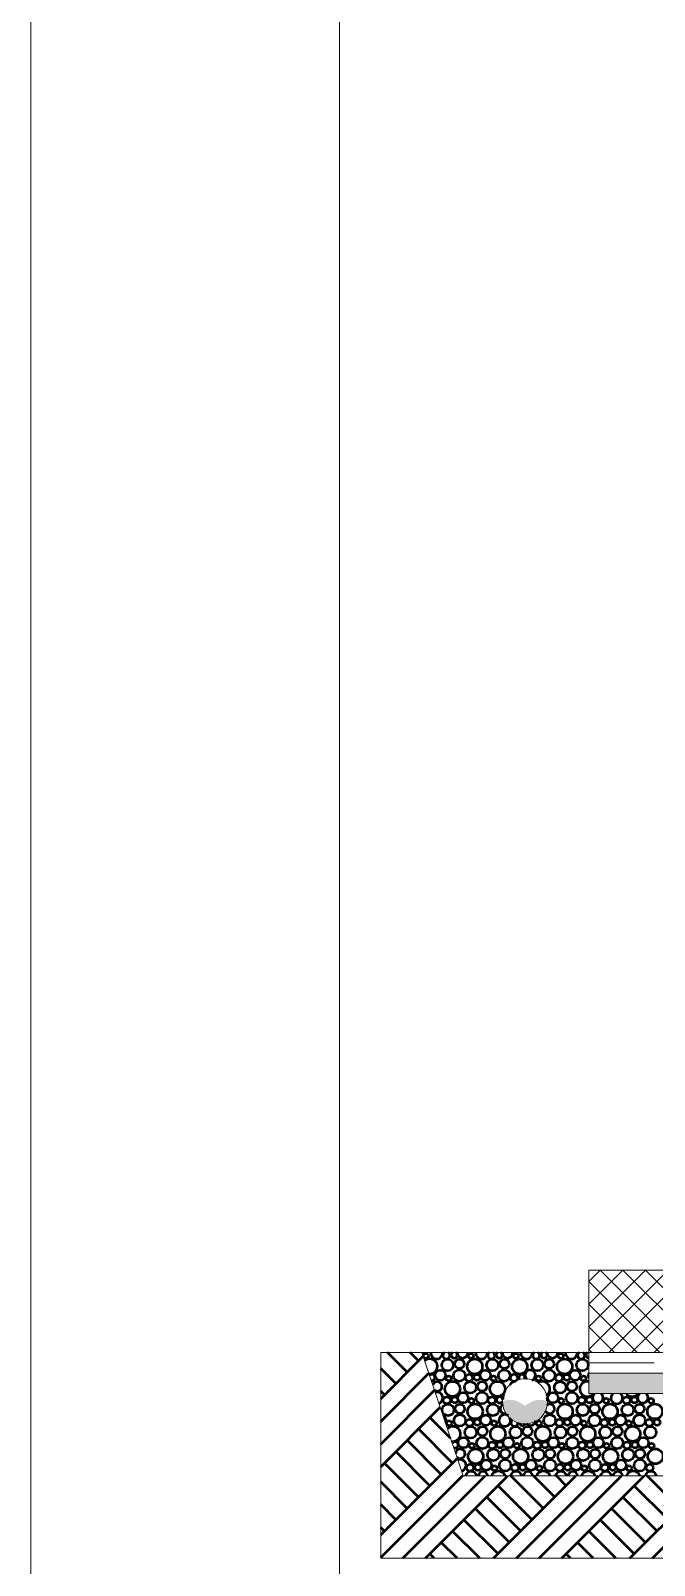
# Model space of a CAD drawing. Header units: millimetres. Extents: x 82061 to 107261, y -5216 to 12604.
# Drawn here: x 82061 to 85090, y -1435 to 6024 of the extents above; entities that cross this region are included whole.
import ezdxf

# ---------------------------------------------------------------- set-up
doc = ezdxf.new("R2010")
doc.units = ezdxf.units.MM
doc.header["$MEASUREMENT"] = 0
doc.linetypes.add('Double Dashed', pattern=[656.166644, 317.49999, -126.999993, 84.666667, -126.999993])
doc.linetypes.add('Wipeout_Contour', pattern=[1000, 0, -1000])
for name, color, linetype, lineweight in [('0_Pen_No__1', 7, 'Continuous', 5), ('A - Prerjet_Pen_No__1', 7, 'Continuous', 5), ('A - Prerjet_Pen_No__6', 5, 'Continuous', 5), ('A - Prerjet_Pen_No__7', 7, 'Continuous', 5)]:
    doc.layers.add(name, color=color, linetype=linetype, lineweight=lineweight)
doc.layers.add('A - Prerjet', color=7, linetype='Continuous')
for name, color, linetype, lineweight, true_color in [('A - Prerjet_Pen_No__102', 7, 'Continuous', 50, 0xcccccc), ('A - Prerjet_Pen_No__105', 7, 'Continuous', 5, 0xcae6ff), ('A - Prerjet_Pen_No__65', 7, 'Continuous', 5, 0x80c2ff), ('A - Prerjet_Pen_No__82', 7, 'Continuous', 5, 0xaaaaaa)]:
    doc.layers.add(name, color=color, linetype=linetype, lineweight=lineweight, true_color=true_color)

# ---------------------------------------------------------------- blocks, each defined once
blk = doc.blocks.new('*X2')
at = {"layer": 'A - Prerjet_Pen_No__102', "color": 254, "linetype": 'Continuous', "lineweight": 50, "true_color": 0xcccccc}
for centre, radius in [((83981.1, -416.9), 12.4), ((84086, -460.9), 28.6), ((84143.6, -455.6), 23), ((84218.1, -468.3), 36.7), ((84199.4, -416.9), 12.4), ((84304.2, -460.9), 28.6), ((84361.9, -455.6), 23), ((84436.3, -468.3), 36.7), ((84417.6, -416.9), 12.4), ((84522.5, -460.9), 28.6), ((84580.1, -455.6), 23), ((84654.5, -468.3), 36.7), ((84635.8, -416.9), 12.4), ((84740.7, -460.9), 28.6), ((84050.9, -510.9), 25.5), ((84091.4, -526.1), 12.4), ((84143, -512.2), 28.4), ((84190.4, -523.6), 17.2), ((84228.7, -521.5), 15), ((84269.2, -510.9), 25.5), ((84309.6, -526.1), 12.4), ((84361.2, -512.2), 28.4), ((84408.7, -523.6), 17.2), ((84527.8, -526.1), 12.4), ((84579.5, -512.2), 28.4), ((84626.9, -523.6), 17.2), ((84665.2, -521.5), 15), ((84705.6, -510.9), 25.5), ((84746, -526.1), 12.4), ((84110.1, -577.5), 36.7), ((84161.2, -620.1), 25.5), ((84196.2, -570.1), 28.6), ((84253.2, -621.4), 28.4), ((84253.9, -564.8), 23), ((84328.3, -577.5), 36.7), ((84597.6, -620.1), 25.5), ((84632.7, -570.1), 28.6), ((84689.7, -621.4), 28.4), ((84690.3, -564.8), 23), ((84088.2, -679.3), 28.6), ((84082.4, -632.8), 17.2), ((84120.7, -630.7), 15), ((84145.9, -674), 23), ((84220.3, -686.7), 36.7), ((84201.6, -635.3), 12.4), ((84306.5, -679.3), 28.6), ((84300.7, -632.8), 17.2), ((84656.8, -686.7), 36.7), ((84638, -635.3), 12.4), ((84742.9, -679.3), 28.6), ((84737.1, -632.8), 17.2), ((84775.4, -630.7), 15), ((84800.5, -674), 23), ((84875, -686.7), 36.7), ((84856.3, -635.3), 12.4), ((84961.1, -679.3), 28.6), ((84955.3, -632.8), 17.2), ((84993.6, -630.7), 15), ((85018.8, -674), 23), ((85093.2, -686.7), 36.7), ((85074.5, -635.3), 12.4), ((84093.6, -744.5), 12.4), ((84145.2, -730.6), 28.4), ((84192.7, -742), 17.2), ((84231, -739.9), 15), ((84271.4, -729.3), 25.5), ((84311.8, -744.5), 12.4), ((84530, -744.5), 12.4), ((84581.7, -730.6), 28.4), ((84629.1, -742), 17.2), ((84667.4, -739.9), 15), ((84707.8, -729.3), 25.5), ((84748.3, -744.5), 12.4), ((84799.9, -730.6), 28.4), ((84847.3, -742), 17.2), ((84885.6, -739.9), 15), ((84926.1, -729.3), 25.5), ((84966.5, -744.5), 12.4), ((85018.1, -730.6), 28.4), ((85065.6, -742), 17.2), ((85103.9, -739.9), 15), ((84163.4, -838.5), 25.5), ((84198.5, -788.5), 28.6), ((84255.5, -839.8), 28.4), ((84256.1, -783.2), 23), ((84330.5, -795.9), 36.7), ((84381.6, -838.5), 25.5), ((84416.7, -788.5), 28.6), ((84473.7, -839.8), 28.4), ((84474.3, -783.2), 23), ((84548.8, -795.9), 36.7), ((84599.8, -838.5), 25.5), ((84634.9, -788.5), 28.6), ((84691.9, -839.8), 28.4), ((84692.5, -783.2), 23), ((84767, -795.9), 36.7), ((84818.1, -838.5), 25.5), ((84853.1, -788.5), 28.6), ((84910.1, -839.8), 28.4), ((84910.8, -783.2), 23), ((84985.2, -795.9), 36.7), ((85036.3, -838.5), 25.5), ((85071.4, -788.5), 28.6), ((84222.5, -905.1), 36.7), ((84203.8, -853.7), 12.4), ((84308.7, -897.6), 28.6), ((84302.9, -851.2), 17.2), ((84341.2, -849.1), 15), ((84366.3, -892.4), 23), ((84440.8, -905.1), 36.7), ((84422, -853.7), 12.4), ((84526.9, -897.6), 28.6), ((84521.1, -851.2), 17.2), ((84559.4, -849.1), 15), ((84584.5, -892.4), 23), ((84659, -905.1), 36.7), ((84640.3, -853.7), 12.4), ((84745.1, -897.6), 28.6), ((84739.3, -851.2), 17.2), ((84777.6, -849.1), 15), ((84802.8, -892.4), 23), ((84877.2, -905.1), 36.7), ((84858.5, -853.7), 12.4), ((84963.4, -897.6), 28.6), ((84957.6, -851.2), 17.2), ((84995.9, -849.1), 15), ((85021, -892.4), 23), ((85095.4, -905.1), 36.7), ((85076.7, -853.7), 12.4), ((84194.9, -960.4), 17.2), ((84233.2, -958.3), 15), ((84273.6, -947.7), 25.5), ((84314, -962.9), 12.4), ((84365.7, -949), 28.4), ((84413.1, -960.4), 17.2), ((84451.4, -958.3), 15), ((84491.8, -947.7), 25.5), ((84532.3, -962.9), 12.4), ((84583.9, -949), 28.4), ((84631.3, -960.4), 17.2), ((84669.6, -958.3), 15), ((84710.1, -947.7), 25.5), ((84750.5, -962.9), 12.4), ((84802.1, -949), 28.4), ((84849.6, -960.4), 17.2), ((84887.9, -958.3), 15), ((84928.3, -947.7), 25.5), ((84968.7, -962.9), 12.4), ((85020.4, -949), 28.4), ((85067.8, -960.4), 17.2)]:
    blk.add_circle(centre, radius, dxfattribs=at)
for centre, radius, start, end in [((83940.7, -401.7), 25.5, 340.44469, 3.78657), ((83999.9, -468.3), 36.7, 264.44942, 132.42047), ((84032.8, -403), 28.4, 173.96022, 6.03978), ((84080.2, -414.5), 17.2, 122.59457, 57.40543), ((84118.5, -412.3), 15, 124.99717, 55.00283), ((84158.9, -401.7), 25.5, 176.21343, 3.78657), ((84251, -403), 28.4, 173.96022, 6.03978), ((84298.4, -414.5), 17.2, 122.59457, 57.40543), ((84336.7, -412.3), 15, 124.99717, 55.00283), ((84377.2, -401.7), 25.5, 176.21343, 3.78657), ((84469.2, -403), 28.4, 173.96022, 6.03978), ((84516.7, -414.5), 17.2, 122.59457, 57.40543), ((84555, -412.3), 15, 124.99717, 55.00283), ((84595.4, -401.7), 25.5, 176.21343, 3.78657), ((84687.5, -403), 28.4, 173.96022, 6.03978), ((84734.9, -414.5), 17.2, 122.59457, 57.40543), ((84773.2, -412.3), 15, 124.99717, 266.1577), ((84010.5, -521.5), 15, 255.39705, 141.47285), ((84447, -521.5), 15, 323.53463, 221.28284), ((84487.4, -510.9), 25.5, 289.58955, 230.0748), ((84797.7, -512.2), 28.4, 154.02535, 205.97465), ((84035.6, -564.8), 23, 235.5152, 161.3547), ((84035, -621.4), 28.4, 288.68602, 108.18388), ((84414.5, -570.1), 28.6, 89.09196, 155.55691), ((84546.5, -577.5), 36.7, 301.26355, 127.7308), ((84764.8, -577.5), 36.7, 78.36804, 322.28036), ((84339, -630.7), 15, 3.44274, 331.72145), ((84364.1, -674), 23, 111.70223, 288.38218), ((84379.4, -620.1), 25.5, 139.43721, 194.84851), ((84582.3, -674), 23, 205.90894, 128.37678), ((84557.2, -630.7), 15, 343.10828, 42.606), ((84815.8, -620.1), 25.5, 128.13477, 51.86523), ((84907.9, -621.4), 28.4, 131.12448, 48.87552), ((84983, -577.5), 36.7, 217.71964, 322.28036), ((85034.1, -620.1), 25.5, 128.13477, 51.86523), ((84053.2, -729.3), 25.5, 330.29385, 66.57605), ((84363.5, -730.6), 28.4, 49.8606, 27.28225), ((84410.9, -742), 17.2, 122.56859, 6.00284), ((84449.2, -739.9), 15, 193.51935, 340.46702), ((84489.6, -729.3), 25.5, 217.85635, 355.5358), ((84112.3, -795.9), 36.7, 259.06211, 137.80779), ((84123, -849.1), 15, 239.82493, 157.04497), ((84148.1, -892.4), 23, 219.71366, 177.15624), ((84147.5, -949), 28.4, 282.44895, 114.42095), ((84200.7, -1006.8), 28.6, 13.83856, 166.16144), ((84258.3, -1001.6), 23, 3.87549, 176.12451), ((84332.8, -1014.3), 36.7, 22.94959, 157.05041), ((84418.9, -1006.8), 28.6, 13.83856, 166.16144), ((84476.5, -1001.6), 23, 3.87549, 176.12451), ((84551, -1014.3), 36.7, 22.94959, 157.05041), ((84637.1, -1006.8), 28.6, 13.83856, 166.16144), ((84694.8, -1001.6), 23, 3.87549, 176.12451), ((84769.2, -1014.3), 36.7, 22.94959, 157.05041), ((84855.4, -1006.8), 28.6, 13.83856, 166.16144), ((84913, -1001.6), 23, 3.87549, 176.12451), ((84987.4, -1014.3), 36.7, 22.94959, 157.05041), ((85073.6, -1006.8), 28.6, 13.83856, 166.16144)]:
    blk.add_arc(centre, radius, start, end, dxfattribs=at)
blk = doc.blocks.new('Fill_1', base_point=(0, 0))
at = {"layer": 'A - Prerjet_Pen_No__82', "color": 253, "linetype": 'Continuous', "lineweight": 5, "true_color": 0xaaaaaa, "flags": 128}
blk.add_lwpolyline([(100926.2, -600), (84772.2, -600), (84772.2, -400), (83961.4, -400), (84161.4, -1000), (100926.2, -1000)], close=True, dxfattribs=at)
blk.add_lwpolyline([(84572.2, -637.7, 1), (84352.2, -637.7, 1)], format="xyb", close=True, dxfattribs=at)
at = {"layer": 'A - Prerjet_Pen_No__102', "color": 254, "linetype": 'Continuous', "lineweight": 50, "true_color": 0xcccccc}
blk.add_blockref('*X2', (0, 0), dxfattribs=at)

msp = doc.modelspace()

# ---------------------------------------------------------------- hatches: boundary and pattern name
at = {"layer": 'A - Prerjet_Pen_No__105', "linetype": 'Continuous', "lineweight": 0, "true_color": 0xf1f8ff}
msp.add_hatch(color=7, dxfattribs=at).paths.add_polyline_path([(84352.2, -637.7, -0.144737), (84408.4, -632.4, -0.053194), (84427.4, -638.9, -0.025142), (84462.2, -659.1, 0.002673), (84458.6, -661.4, -0.362346)])
at = {"layer": 'A - Prerjet_Pen_No__65', "linetype": 'Continuous', "lineweight": 0, "true_color": 0xdfefff}
msp.add_hatch(color=7, dxfattribs=at).paths.add_polyline_path([(84352.2, -637.7, 1), (84572.2, -637.7, 0.144737), (84515.9, -632.4, 0.053194), (84497, -638.9, 0.027816), (84458.6, -661.4, -0.362346)])

# ---------------------------------------------------------------- block references
at = {"layer": 'A - Prerjet_Pen_No__102', "color": 254, "linetype": 'Continuous', "lineweight": 50, "true_color": 0xcccccc}
msp.add_blockref('Fill_1', (0, 0), dxfattribs=at)

# ---------------------------------------------------------------- next in the draw order: wipeouts: each hides what was drawn before it
at = {"color": 254, "linetype": 'Wipeout_Contour', "lineweight": 0, "ltscale": 537532.952173}
msp.add_wipeout([(100926.2, -1000), (84161.4, -1000), (83961.4, -400), (83761.4, -400), (83761.4, -1400), (100926.2, -1400)], dxfattribs=at).dxf.layer = 'A - Prerjet'

# ---------------------------------------------------------------- next in the draw order: hatches: boundary and pattern name
at = {"layer": 'A - Prerjet_Pen_No__1', "linetype": 'Continuous', "lineweight": 5}
h = msp.add_hatch(dxfattribs=at)
h.set_pattern_fill('Concrete_Block', style=0, pattern_type=2)
h.set_pattern_definition([(45, (0, 0), (-55.154327, 55.154327), []), (135, (0, 0), (55.154327, 55.154327), [])])
h.paths.add_polyline_path([(100326.2, 0), (84772.2, 0), (84772.2, -400), (100326.2, -400), (100926.2, -400), (100926.2, 0), (100526.2, 0)])
at = {"layer": 'A - Prerjet_Pen_No__102', "linetype": 'Continuous', "lineweight": 50, "true_color": 0xcccccc}
h = msp.add_hatch(dxfattribs=at)
h.set_pattern_fill('Earth', color=254, style=0, pattern_type=2)
h.set_pattern_definition([(45, (0, 0), (-165.463, 165.463), []), (45, (-55.15, 55.15), (-330.926, 330.926), []), (45, (-110.3, 110.3), (-330.926, 330.926), []), (135, (-165.46, 165.46), (55.154327, 55.154327), [234, -234])])
h.paths.add_polyline_path([(100926.2, -1000), (84161.4, -1000), (83961.4, -400), (83761.4, -400), (83761.4, -1400), (100926.2, -1400)])

# ---------------------------------------------------------------- next in the draw order: linework, layer by layer
at = {"layer": 'A - Prerjet_Pen_No__1', "color": 7, "linetype": 'Continuous', "lineweight": 5}
msp.add_lwpolyline([(85172.2, 0), (84772.2, 0), (84772.2, -400), (100326.2, -400), (100926.2, -400), (100926.2, 0), (100526.2, 0)], dxfattribs=at)
at = {"layer": 'A - Prerjet_Pen_No__6', "color": 5, "linetype": 'Double Dashed', "lineweight": 5, "flags": 128}
msp.add_lwpolyline([(84772.2, -450), (100926.2, -450)], dxfattribs=at)
at = {"layer": 'A - Prerjet_Pen_No__7', "color": 7, "linetype": 'Continuous', "lineweight": 5}
msp.add_circle((84462.2, -637.7), 110, dxfattribs=at)
at = {"layer": 'A - Prerjet_Pen_No__82', "color": 253, "linetype": 'Continuous', "lineweight": 5, "true_color": 0xaaaaaa, "flags": 128}
msp.add_lwpolyline([(100926.2, -1000), (84161.4, -1000), (83961.4, -400), (83761.4, -400), (83761.4, -1400), (100926.2, -1400)], close=True, dxfattribs=at)

# ---------------------------------------------------------------- next in the draw order: wipeouts: each hides what was drawn before it
at = {"color": 254, "linetype": 'Wipeout_Contour', "lineweight": 0, "ltscale": 371403.30788}
msp.add_wipeout([(100926.2, -500), (84772.2, -500), (84772.2, -600), (100926.2, -600)], dxfattribs=at).dxf.layer = 'A - Prerjet'

# ---------------------------------------------------------------- next in the draw order: hatches: boundary and pattern name
at = {"layer": 'A - Prerjet_Pen_No__102', "linetype": 'Continuous', "lineweight": 50, "true_color": 0xcccccc}
h = msp.add_hatch(dxfattribs=at)
h.set_pattern_fill('Brass_Bronze', color=254, style=0, pattern_type=2)
h.set_pattern_definition([(45, (92299.17, -250), (-110.3087, 110.3087), []), (45, (92244.02, -194.85), (-110.3087, 110.3087), [117, -39])])
h.paths.add_polyline_path([(100926.2, -500), (84772.2, -500), (84772.2, -600), (100926.2, -600)])

# ---------------------------------------------------------------- next in the draw order: linework, layer by layer
at = {"layer": '0_Pen_No__1', "color": 7, "linetype": 'Continuous', "lineweight": 5}
for points in [[(107261.4, 12603.7), (82061.4, 12603.7), (82061.4, -5216.3), (107261.4, -5216.3)], [(83561.4, -4916.3), (106961.4, -4916.3), (106961.4, 12303.7), (83561.4, 12303.7)]]:
    msp.add_lwpolyline(points, close=True, dxfattribs=at)
at = {"layer": 'A - Prerjet_Pen_No__82', "color": 253, "linetype": 'Continuous', "lineweight": 5, "true_color": 0xaaaaaa, "flags": 128}
msp.add_lwpolyline([(100926.2, -500), (84772.2, -500), (84772.2, -600), (100926.2, -600)], close=True, dxfattribs=at)

doc.saveas('drawing.dxf')
